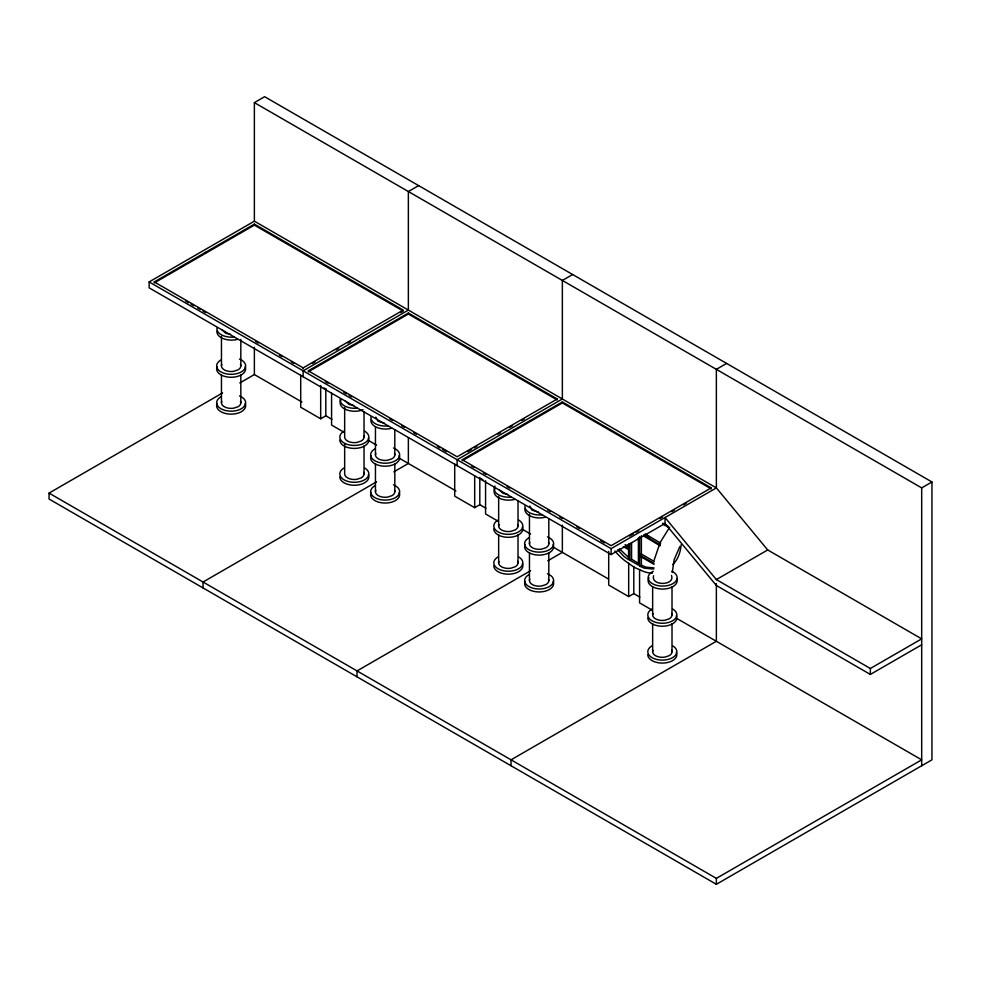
<?xml version="1.0" encoding="UTF-8"?>
<svg xmlns="http://www.w3.org/2000/svg" width="981" height="981" viewBox="0 0 981 981"><rect width="100%" height="100%" fill="white"/><g stroke="black" fill="none" stroke-linecap="round" stroke-linejoin="round"><path stroke-width="1.47" d="M672.267 572.512L674.192 559.599L679.858 546.503M654.131 560.163L660.115 542.554L669.618 527.275M653.604 575.737C650.513 586.184 675.455 585.841 671.458 575.43M921.686 644.787L870.355 674.425L716.363 585.51L665.032 523.462L665.032 517.527L716.363 579.587L870.355 668.49L921.686 638.864L767.694 549.949L716.363 487.9L254.373 221.179L254.373 102.625L264.637 96.702L931.95 481.965L931.95 759.834L716.363 884.298L49.05 499.035L49.05 493.1L222.589 392.915M665.032 523.462L611.126 554.572L149.149 287.85L149.149 281.927L254.373 221.179M154.275 281.927L254.373 224.134L403.24 310.082L303.141 367.875L154.275 281.927L154.275 282.92L254.373 225.127L403.24 311.063L400.604 312.583M418.642 185.605L408.366 191.54L408.366 310.082L303.141 370.83L303.141 376.765M239.805 382.97L254.373 374.558L301.89 401.989M312.363 363.534L314.999 362.014M336.066 349.849L338.703 348.329M347.924 343.007L350.56 341.486M557.233 398.985L408.366 313.049L308.279 370.83L457.134 456.778L557.233 398.985L557.233 399.978L408.366 314.03L308.279 371.824M300.713 375.147L300.713 407.238L320.677 418.777L325.815 415.809L331.872 419.304M572.634 274.521L562.358 280.443L562.358 398.985L457.134 459.746L457.134 465.668M376.581 481.83L203.042 582.015L203.042 587.938M393.798 471.886L408.366 463.473L408.366 437.734M467.667 451.689L471.628 449.396M474.252 447.876L476.889 446.355M497.968 434.191L500.592 432.67M509.813 427.348L512.45 425.828M521.671 420.506L524.308 418.985M462.272 459.746L562.358 401.952L711.225 487.9L711.225 488.881L562.358 402.946L462.272 460.727L462.272 459.746L611.126 545.681L711.225 487.9M454.706 464.05L454.706 496.153L474.681 507.68L479.807 504.712L485.865 508.207M726.627 363.424L716.363 369.346L716.363 487.9L611.126 548.649L149.149 281.927M530.574 570.734L357.035 670.918L357.035 676.853M547.79 560.789L562.358 552.377L562.358 525.129M629.569 536.031L633.518 533.75M636.154 532.229L638.79 530.709M659.857 518.544L662.494 517.024M671.715 511.702L674.352 510.169M683.561 504.847L686.197 503.327M638.386 537.833L638.386 565.142L629.863 560.225L631.568 559.231L631.568 542.542M639.661 536.668L639.661 555.038L641.378 554.044L654.315 561.524M653.665 569.066L644.235 568.134L639.661 566.184L639.661 556.019L641.378 555.038M639.661 566.184L641.378 565.191L645.952 567.141L654.033 567.938M608.698 551.432L608.698 585.056L628.674 596.583L633.8 593.628L639.857 597.122M716.363 579.587L767.694 549.949M254.373 102.625L921.686 487.9L931.95 481.965M49.05 493.1L716.363 878.375L921.686 759.834L676.596 618.337M230.486 334.337L225.802 333.307L221.914 329.665M353.687 405.46L349.003 404.43L345.104 400.788M384.478 423.24L377.967 421.205L375.833 417.121M507.68 494.363L502.995 493.333L499.096 489.703M538.471 512.143L531.96 510.12L529.826 506.024M480.126 478.409L482.848 479.562M639.023 563.695L631.568 559.231M652.451 573.174A44.709 25.813 60 0 1 639.575 569.63L634.118 567.312L628.674 563.339A44.709 25.813 60 0 1 614.952 551.015M662.776 523.192L667.926 526.074M662.886 524.148L669.349 527.753M625.105 544.663L628.993 546.895M624.689 546.392L628.576 548.637L628.576 544.038M639.661 555.038L653.898 563.253M623.352 546.613L628.576 549.63L628.576 559.783L624.002 556.448L617.711 549.814M639.661 556.019L654.033 564.32M185.899 301.167L188.536 302.688M191.16 304.208L193.797 305.729M197.757 308.009L200.382 309.53M203.018 311.051L205.654 312.571M255.71 341.474L258.346 342.994M279.426 355.171L282.062 356.692M291.283 362.014L293.92 363.534M325.398 381.707L328.034 383.228M343.84 392.363L346.477 393.884M349.113 395.404L351.75 396.925M389.948 418.973L392.584 420.493M401.805 425.828L404.442 427.348M413.663 432.67L416.3 434.191M437.379 446.355L440.003 447.876M442.639 449.396L446.6 451.677M471.493 466.049L474.13 467.569M483.351 472.903L485.975 474.424M507.054 486.588L509.691 488.109M547.901 510.169L550.525 511.69M559.746 517.012L562.383 518.532M576.877 526.895L579.513 528.416M600.593 540.592L604.541 542.873M368.611 440.518L376.557 445.104M399.095 458.115L455.883 490.905M522.603 529.421L530.562 534.02M553.088 547.018L608.551 579.048M344.061 432.265L331.578 425.067L331.578 393.332M498.054 521.181L485.57 513.97L485.57 480.727M652.046 610.084L639.575 602.874L639.575 569.63M645.24 533.934L660.728 543.155M646.491 535.663L649.054 537.183M643.536 534.915L660.311 544.909M643.499 535.884L660.139 545.792M629.14 557.956L619.428 548.82M323.951 387.912L326.133 389.494M671.678 613.432L672.01 614.879A9.675 5.592 0 0 1 669.177 618.827L664.836 620.274A9.675 5.592 0 0 1 652.978 613.432M671.678 650.293L672.01 651.74A9.675 5.592 0 0 1 669.177 655.688L664.836 657.135A9.675 5.592 0 0 1 652.978 650.293M548.477 542.309L548.808 543.756A9.675 5.592 0 0 1 545.976 547.705L541.635 549.152A9.675 5.592 0 0 1 529.789 542.309M548.477 579.158L548.808 580.605A9.675 5.592 0 0 1 545.976 584.553L541.635 586A9.675 5.592 0 0 1 529.789 579.158M517.686 524.528L518.017 525.975A9.675 5.592 0 0 1 515.172 529.924L510.843 531.371A9.675 5.592 0 0 1 498.986 524.528M517.686 561.377L518.017 562.824A9.675 5.592 0 0 1 515.172 566.773L510.843 568.22A9.675 5.592 0 0 1 498.986 561.377M394.485 453.406L394.816 454.841A9.675 5.592 0 0 1 391.983 458.801L387.642 460.248A9.675 5.592 0 0 1 375.784 453.406M394.485 490.255L394.816 491.702A9.675 5.592 0 0 1 391.983 495.65L387.642 497.097A9.675 5.592 0 0 1 375.784 490.255M363.693 435.613L364.025 437.06A9.675 5.592 0 0 1 361.18 441.021L356.839 442.468A9.675 5.592 0 0 1 344.662 437.06L344.662 407.593M363.693 472.474L364.025 473.921A9.675 5.592 0 0 1 361.18 477.87L356.839 479.317A9.675 5.592 0 0 1 344.662 473.921L344.662 444.454M240.492 364.491L240.823 365.938A9.675 5.592 0 0 1 237.991 369.886L233.65 371.333A9.675 5.592 0 0 1 221.792 364.491M240.492 401.352L240.823 402.786A9.675 5.592 0 0 1 237.991 406.747L233.65 408.194A9.675 5.592 0 0 1 221.792 401.352M921.686 487.9L921.686 765.756M870.355 668.49L870.355 674.425M716.363 583.511L716.363 641.28L511.027 759.834L511.027 765.756M716.363 878.375L716.363 884.298M672.01 586.883L672.01 614.879M672.01 623.732L672.01 651.74M652.647 586.883L652.647 614.879M652.647 623.732L652.647 651.74M641.378 535.675L641.378 554.044M641.378 556.485L641.378 565.191M633.8 566.417L633.8 593.628M629.863 543.535L629.863 560.225M628.674 563.339L628.674 596.583M611.126 548.649L611.126 554.572M562.358 401.952L562.358 402.946M548.808 518.704L548.808 543.756M548.808 552.61L548.808 580.605M529.458 514.289L529.458 543.756M529.458 552.61L529.458 580.605M518.017 500.923L518.017 525.975M518.017 534.829L518.017 562.824M513.603 430.107L513.603 431.088M498.655 496.509L498.655 525.975M498.655 534.829L498.655 562.824M479.807 477.514L479.807 504.712M474.681 475.944L474.681 507.68M408.366 313.049L408.366 314.03M394.816 429.801L394.816 454.841M394.816 463.706L394.816 491.702M375.453 426.845L375.453 454.841M375.453 463.706L375.453 491.702M364.025 412.02L364.025 437.06M364.025 445.926L364.025 473.921M359.61 341.204L359.61 342.185M325.815 388.599L325.815 415.809M320.677 385.521L320.677 418.777M303.141 367.875L303.141 368.856M254.373 224.134L254.373 225.127M254.373 347.311L254.373 374.558M240.823 339.414L240.823 365.938M240.823 374.791L240.823 402.786M221.461 336.471L221.461 365.938M221.461 374.791L221.461 402.786M205.605 252.289L205.605 253.282M363.044 409.715A14.519 8.388 0 0 1 345.876 409.543A14.519 8.388 0 0 1 340.983 400.04M357.243 408.157A14.519 8.388 0 0 1 340.186 399.218M364.601 431.137A14.519 8.388 0 0 1 364.601 442.995A14.519 8.388 0 0 1 344.073 442.995A14.519 8.388 0 0 1 344.073 431.137M368.365 437.857A14.519 8.388 0 0 1 356.238 448.342A14.519 8.388 0 0 1 339.818 440.028M364.601 467.986A14.519 8.388 0 0 1 364.601 479.844A14.519 8.388 0 0 1 344.073 479.844A14.519 8.388 0 0 1 344.073 467.986M368.365 474.718A14.519 8.388 0 0 1 356.238 485.19A14.519 8.388 0 0 1 339.818 476.876M239.474 359.071A14.519 8.388 0 0 1 242.54 371.137A14.519 8.388 0 0 1 221.498 372.204A14.519 8.388 0 0 1 220.872 360.015M245.164 366.735A14.519 8.388 0 0 1 231.148 377.28A14.519 8.388 0 0 1 217.12 366.735M239.474 395.919A14.519 8.388 0 0 1 242.54 407.986A14.519 8.388 0 0 1 221.498 409.052A14.519 8.388 0 0 1 220.872 396.864M245.164 403.583A14.519 8.388 0 0 1 231.148 414.141A14.519 8.388 0 0 1 217.12 403.583M237.66 339.316A14.519 8.388 0 0 1 216.985 331.051M234.054 337.023A14.519 8.388 0 0 1 216.985 328.083M514.853 499.354A14.519 8.388 0 0 1 498.888 497.98A14.519 8.388 0 0 1 494.976 488.943M511.236 497.06A14.519 8.388 0 0 1 494.976 485.987M518.606 520.04A14.519 8.388 0 0 1 518.606 531.898A14.519 8.388 0 0 1 498.066 531.898A14.519 8.388 0 0 1 498.066 520.04M522.358 526.772A14.519 8.388 0 0 1 510.23 537.245A14.519 8.388 0 0 1 493.811 528.931M518.606 556.901A14.519 8.388 0 0 1 518.606 568.759A14.519 8.388 0 0 1 498.066 568.759A14.519 8.388 0 0 1 498.066 556.901M522.358 563.621A14.519 8.388 0 0 1 510.23 574.106A14.519 8.388 0 0 1 493.811 565.792M393.467 447.974A14.519 8.388 0 0 1 396.532 460.04A14.519 8.388 0 0 1 375.49 461.107A14.519 8.388 0 0 1 374.877 448.918M399.157 455.638A14.519 8.388 0 0 1 385.141 466.196A14.519 8.388 0 0 1 371.112 455.638M393.467 484.835A14.519 8.388 0 0 1 396.532 496.901A14.519 8.388 0 0 1 375.49 497.968A14.519 8.388 0 0 1 374.877 485.779M399.157 492.499A14.519 8.388 0 0 1 385.141 503.045A14.519 8.388 0 0 1 371.112 492.499M391.652 428.231A14.519 8.388 0 0 1 370.977 419.954M388.047 425.938A14.519 8.388 0 0 1 370.977 416.999M681.17 544.676A59.559 34.384 60 0 1 672.659 564.615M676.927 579.182A14.519 8.388 0 0 1 661.452 589.041A14.519 8.388 0 0 1 648.981 577.858M671.924 571.273A14.519 8.388 0 0 1 673.248 583.437A14.519 8.388 0 0 1 652.132 583.499A14.519 8.388 0 0 1 653.26 571.322M672.598 608.956A14.519 8.388 0 0 1 672.598 620.814A14.519 8.388 0 0 1 652.058 620.814A14.519 8.388 0 0 1 652.058 608.956M676.35 615.676A14.519 8.388 0 0 1 664.223 626.16A14.519 8.388 0 0 1 647.803 617.846M672.598 645.805A14.519 8.388 0 0 1 672.598 657.662A14.519 8.388 0 0 1 652.058 657.662A14.519 8.388 0 0 1 652.058 645.805M676.35 652.524A14.519 8.388 0 0 1 664.223 663.009A14.519 8.388 0 0 1 647.803 654.695M547.459 536.889A14.519 8.388 0 0 1 550.525 548.955A14.519 8.388 0 0 1 529.482 550.022A14.519 8.388 0 0 1 528.869 537.821M553.161 544.553A14.519 8.388 0 0 1 539.133 555.099A14.519 8.388 0 0 1 525.105 544.553M547.459 573.738A14.519 8.388 0 0 1 550.525 585.804A14.519 8.388 0 0 1 529.482 586.871A14.519 8.388 0 0 1 528.869 574.682M553.161 581.402A14.519 8.388 0 0 1 539.133 591.948A14.519 8.388 0 0 1 525.105 581.402M545.644 517.134A14.519 8.388 0 0 1 524.982 508.869M542.039 514.841A14.519 8.388 0 0 1 524.982 505.902"/></g></svg>
